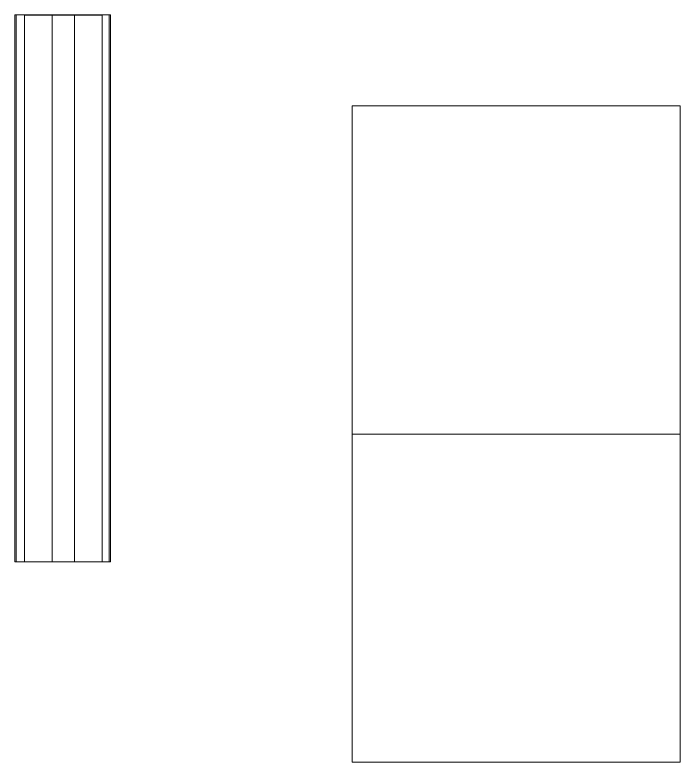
# Model space of a CAD drawing. Header units: millimetres. Extents: x -64292 to 329, y -3854 to 56761.
# Drawn here: x -11041 to -8607, y 12259 to 14992 of the extents above; entities that cross this region are included whole.
import ezdxf

# ---------------------------------------------------------------- set-up
doc = ezdxf.new("R2010")
doc.units = ezdxf.units.MM
doc.header["$MEASUREMENT"] = 0
doc.layers.add('I-FURN', color=30, linetype='Continuous', lineweight=13)

# ---------------------------------------------------------------- blocks, each defined once
blk = doc.blocks.new('New Furniture_Mobile Whiteboard_NR1 - NR1-9722481-GA PLAN - LEVEL 11')
at = {"layer": 'I-FURN'}
for p, q in [((-955.3, -425), (-928.4, -425)), ((-955.3, -430), (-955.3, -425)), ((-928.4, -430), (-955.3, -430)), ((-955.3, -460.4), (-955.3, -430)), ((1014.7, -425), (-928.4, -425)), ((-928.4, -430), (1014.7, -430)), ((1014.7, -425), (1044.7, -425)), ((1044.7, -430), (1014.7, -430)), ((1044.7, -430), (1044.7, -425)), ((1044.7, -425), (1044.7, -430)), ((1044.7, -431.5), (1044.7, -425)), ((1044.7, -768.3), (1044.7, -431.5)), ((-956, -460.4), (1044, -460.4)), ((-956, -561.8), (-956, -460.4)), ((1044, -460.4), (1044, -561.8)), ((-956, -561.8), (1044, -561.8)), ((-956, -642.6), (-956, -561.8)), ((1044, -642.6), (1044, -561.8)), ((1044, -642.6), (-956, -642.6)), ((-956, -744), (-956, -642.6)), ((1044, -642.6), (1044, -744)), ((1044, -744), (-956, -744)), ((-955.3, -770), (-955.3, -744)), ((-955.3, -775), (-955.3, -770)), ((-955.3, -770), (-928.4, -770)), ((-928.4, -775), (-955.3, -775)), ((1014.7, -770), (-928.4, -770)), ((-928.4, -775), (1014.7, -775)), ((1014.7, -770), (1044.7, -770)), ((1044.7, -775), (1014.7, -775)), ((1044.7, -775), (1044.7, -768.3)), ((1044.7, -775), (1044.7, -770)), ((1044.7, -770), (1044.7, -775))]:
    blk.add_line(p, q, dxfattribs=at)
blk = doc.blocks.new('New Furniture_Team Table_NT1 - NT1-9512384-GA PLAN - LEVEL 11')
at = {"layer": 'I-FURN'}
for p, q in [((600, 600), (-600, 600)), ((-600, 600), (-600, -600)), ((600, -600), (600, 600)), ((-600, -600), (600, -600))]:
    blk.add_line(p, q, dxfattribs=at)

msp = doc.modelspace()

# ---------------------------------------------------------------- block references
at = {"layer": 'I-FURN'}
for name, p, rotation in [('New Furniture_Mobile Whiteboard_NR1 - NR1-9722481-GA PLAN - LEVEL 11', (-11465.9, 13947.3), 89.9999999999999), ('New Furniture_Team Table_NT1 - NT1-9512384-GA PLAN - LEVEL 11', (-9207.2, 12859.1), 270.0000000000001)]:
    msp.add_blockref(name, p, dxfattribs=dict(at, rotation=rotation))
msp.add_blockref('New Furniture_Team Table_NT1 - NT1-9512384-GA PLAN - LEVEL 11', (-9207.2, 14059.1), dxfattribs=at)

doc.saveas('drawing.dxf')
